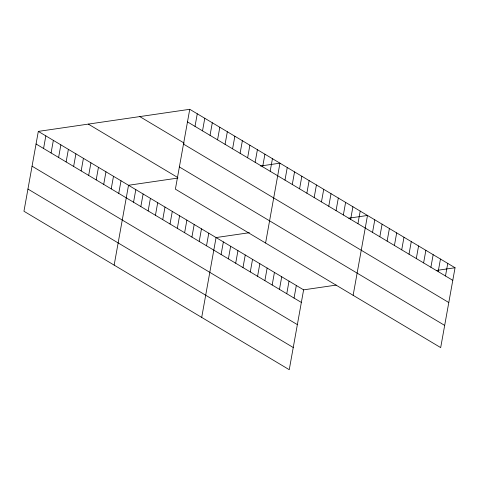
<?xml version="1.0" encoding="UTF-8"?>
<svg xmlns="http://www.w3.org/2000/svg" width="479" height="479" viewBox="0 0 479 479"><rect width="100%" height="100%" fill="white"/><g stroke="black" fill="none" stroke-linecap="round" stroke-linejoin="round"><path stroke-width="0.72" d="M38.32 131.396L23.95 211.251L289.25 369.698L303.614 289.849L38.32 131.396L189.75 109.302L455.05 267.749L440.68 347.604L175.386 189.151L189.75 109.302M43.571 148.472L45.834 135.886M51.085 152.963L53.349 140.377M58.606 157.453L60.869 144.868M66.12 161.944L68.383 149.352M73.634 166.435L75.904 153.843M81.155 170.919L83.418 158.333M88.669 175.41L90.938 162.824M96.189 179.9L98.452 167.315M103.703 184.391L105.967 171.799M111.218 188.882L113.487 176.29M118.738 193.366L121.001 180.781M114.152 265.121L128.522 185.271L177.799 178.08M133.551 202.216L135.814 189.63M140.844 206.575L143.113 193.983M148.143 210.928L150.406 198.342M155.436 215.287L157.699 202.701M162.734 219.645L164.998 207.06M170.027 224.004L172.29 211.413M195.007 126.378L197.27 113.786M177.326 228.357L179.589 215.772M202.521 130.869L204.784 118.277M184.619 232.716L186.882 220.13M210.036 135.353L212.305 122.768M191.917 237.075L194.181 224.489M199.21 241.434L201.473 228.842M217.556 139.844L219.819 127.258M206.509 245.787L208.772 233.201M225.07 144.335L227.333 131.749M201.701 317.409L216.065 237.56L249.385 232.698M232.59 148.825L234.854 136.234M221.1 254.505L223.364 241.919M240.105 153.316L242.368 140.724M228.393 258.864L230.656 246.272M247.619 157.801L249.888 145.215M235.692 263.216L237.955 250.631M255.139 162.291L257.403 149.705M242.985 267.575L245.248 254.99M262.654 166.782L264.923 154.196M250.283 271.934L252.547 259.343M270.174 171.272L272.437 158.681M257.576 276.293L259.84 263.701M265.588 243.027L279.952 163.171L260.522 166.009M264.875 280.646L267.138 268.06M284.987 180.116L287.25 167.53M272.168 285.005L274.431 272.419M292.28 184.475L294.543 171.889M279.461 289.364L281.73 276.772M299.579 188.834L301.842 176.242M286.759 293.723L289.023 281.131M306.871 193.187L309.135 180.601M294.052 298.076L296.321 285.49M314.17 197.546L316.433 184.96M321.463 201.904L323.726 189.319M328.756 206.263L331.025 193.672M336.054 210.616L338.318 198.031M343.347 214.975L345.616 202.389M350.646 219.334L352.909 206.748M357.939 223.693L360.208 211.101M353.137 295.315L367.501 215.46L348.76 218.196M372.53 232.405L374.8 219.819M379.829 236.764L382.092 224.178M387.122 241.123L389.391 228.531M394.421 245.476L396.684 232.89M401.713 249.834L403.983 237.249M409.012 254.193L411.275 241.608M416.305 258.552L418.574 245.961M423.604 262.905L425.867 250.319M430.896 267.264L433.166 254.678M438.195 271.623L440.458 259.037M445.488 275.982L447.757 263.39M303.614 289.849L336.234 285.089M436.309 270.485L455.05 267.749M187.487 121.888L452.787 280.335M139.778 116.595L184.253 143.155M183.493 144.083L448.793 302.536M179.38 166.955L444.674 325.403M88.292 124.103L177.865 177.601M36.051 143.987L301.351 302.435M32.057 166.183L297.357 324.63M27.944 189.055L293.244 347.503"/></g></svg>
